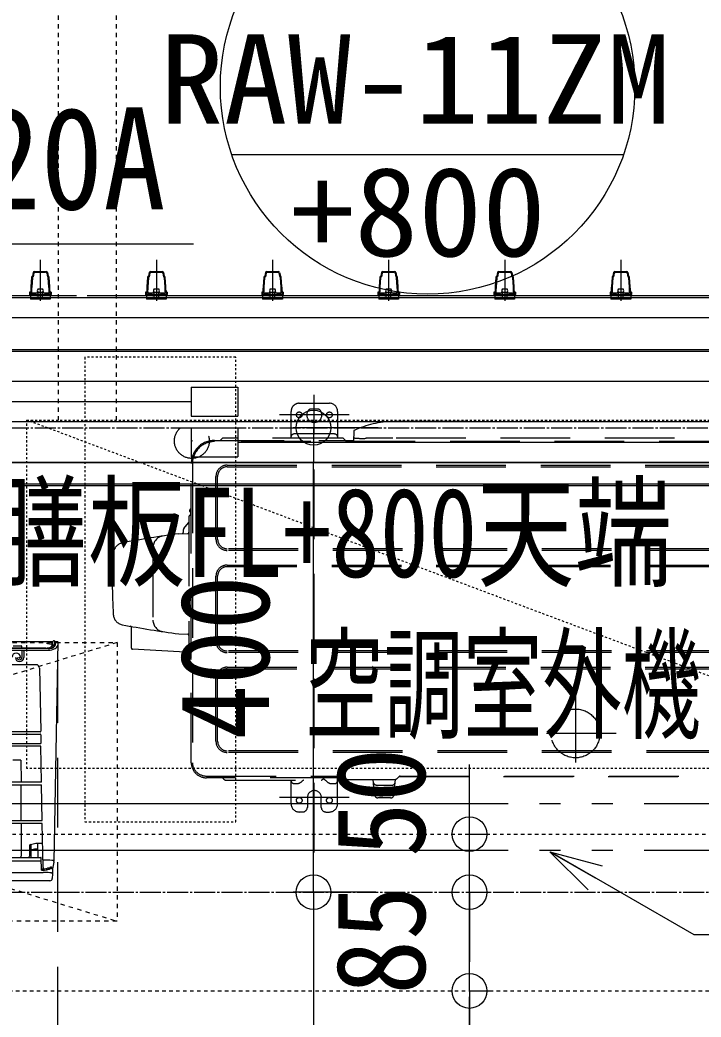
# Model space of a CAD drawing. Units: millimetres at full size, sheet at 1:30. Extents: x -17796 to 21385, y -23279 to 7734.
# Drawn here: x -10562 to -9976, y 2975 to 3834 of the extents above; entities that cross this region are included whole.
import ezdxf
from ezdxf.enums import TextEntityAlignment as Align

# ---------------------------------------------------------------- set-up
doc = ezdxf.new("R2010")
doc.units = ezdxf.units.MM
doc.header["$LTSCALE"] = 30
doc.header["$PDMODE"] = 32
doc.header["$PDSIZE"] = 30
for name, pattern in [('DASHED2', [3, 2, -1]), ('USER10', [0.12, 0.06, -0.06]), ('USER11', [0.25, 0.125, -0.125]), ('USER14', [18.9, 15, -0.9, 0.6, -0.9, 0.6, -0.9]), ('USER4', [0.78, 0.6, -0.06, 0.06, -0.06]), ('USER7', [0.2, 0.1, -0.1])]:
    doc.linetypes.add(name, pattern=pattern)
for name, color, linetype, lineweight in [('0-1_(W)電灯', 253, 'Continuous', 18), ('0-B_0_6P', 54, 'USER4', 18), ('0-F_ｶｰﾃﾝﾚｰﾙ', 94, 'Continuous', 18), ('3-8_符号', 6, 'Continuous', 18), ('6-3_ｶﾞｽ', 5, 'Continuous', 9), ('E-8_緑点線', 7, 'DASHED2', 9), ('E-A_---', 4, 'DASHED2', 9), ('E-B_ﾊｯﾁﾝｸﾞ', 5, 'Continuous', 9)]:
    doc.layers.add(name, color=color, linetype=linetype, lineweight=lineweight)
doc.styles.add('ＭＳ ゴシック', font='')
doc.styles.get('ＭＳ ゴシック').set_extended_font_data('MS Gothic')

# ---------------------------------------------------------------- blocks, each defined once
blk = doc.blocks.new('ah220k')
at = {"layer": 'E-A_---', "color": 7}
for p, q in [((170.74, 188.09), (170.74, -206.12)), ((150.74, 146.1), (150.74, 123.6)), ((160.74, 153.1), (157.74, 153.1)), ((164.74, 149.1), (164.74, 140.6)), ((176.74, 140.6), (176.74, 149.1)), ((180.74, 153.1), (183.74, 153.1)), ((190.74, 146.1), (190.74, 125.6)), ((102.11, 138.26), (100.95, 124.98)), ((105.1, 141), (115.9, 141)), ((118.89, 138.26), (120.04, 125.1)), ((140.69, 140.65), (200.69, 140.65)), ((116.79, 129.84), (104.2, 129.84)), ((96.83, 122.1), (-373.26, 122.1)), ((97.74, 122.6), (-355.26, 122.6)), ((-54.26, 50.4), (-54.26, 120.4)), ((99.07, 123.93), (97.54, 122.39)), ((141.59, 125.1), (101.9, 125.1)), ((145.95, 122.39), (144.42, 123.93)), ((147.05, 122.71), (146.64, 122.1)), ((263.74, 122.1), (146.66, 122.1)), ((148.71, 123.6), (263.74, 123.6)), ((156.61, 128.63), (153.74, 128.63)), ((163.56, 125.01), (162.58, 124.04)), ((246.92, 125.6), (164.97, 125.6)), ((187.74, 128.63), (184.88, 128.63)), ((248.33, 125.01), (249.3, 124.04)), ((275.74, -146.9), (275.74, 110.6)), ((276.74, 110.6), (276.74, -146.9)), ((-355.26, 101.8), (245.74, 101.8)), ((-355.26, 100.39), (245.74, 100.39)), ((254.04, 92.1), (254.04, 38.1)), ((255.45, 92.1), (255.45, 38.1)), ((-89.26, 85.4), (-19.26, 85.4)), ((245.74, 29.8), (-355.26, 29.8)), ((245.74, 28.39), (-355.26, 28.39)), ((277.24, 18.17), (277.24, 15.57)), ((-355.26, 15.8), (245.74, 15.8)), ((-355.26, 14.39), (245.74, 14.39)), ((276.74, 15.6), (327.3, 12.95)), ((278.74, -101.35), (278.74, 14.54)), ((328.24, 11.95), (328.24, -5.87)), ((254.04, 6.1), (254.04, -49.9)), ((255.45, 6.1), (255.45, -49.9)), ((287.38, -0.36), (279.69, 0.05)), ((309.74, -74.67), (309.74, -12.14)), ((245.74, -58.2), (-355.26, -58.2)), ((245.74, -59.61), (-355.26, -59.61)), ((-355.26, -72.2), (245.74, -72.2)), ((-355.26, -73.61), (245.74, -73.61)), ((254.04, -81.9), (254.04, -135.9)), ((255.45, -81.9), (255.45, -135.9)), ((283.04, -91.01), (278.98, -95.85)), ((287.39, -86.45), (279.69, -86.85)), ((283.74, -89.08), (283.74, -87.6)), ((276.74, -102.4), (277.8, -102.35)), ((277.24, -102.38), (277.24, -104.98)), ((245.74, -144.2), (-355.26, -144.2)), ((245.74, -145.61), (-355.26, -145.61)), ((-366.26, -165.9), (256.74, -165.9)), ((-319.64, -168.95), (103.03, -168.95)), ((136.83, -175), (136.99, -165.93)), ((256.74, -166.9), (136.97, -166.9)), ((145.36, -168.32), (144.38, -167.34)), ((146.77, -168.9), (248.92, -168.9)), ((150.74, -191.9), (150.74, -168.9)), ((190.74, -168.9), (190.74, -191.9)), ((251.3, -167.34), (250.33, -168.32)), ((153.74, -172.44), (187.74, -172.44)), ((-319.41, -182.76), (102.8, -183.1)), ((140.74, -188.9), (200.74, -188.9)), ((167.87, -193.9), (173.62, -193.9)), ((183.74, -198.9), (157.74, -198.9))]:
    blk.add_line(p, q, dxfattribs=at)
for centre, radius in [((157.74, 143.1), 2.5), ((183.74, 143.1), 2.5), ((-54.26, 85.4), 21), ((157.74, -188.9), 2.5), ((183.74, -188.9), 2.5)]:
    blk.add_circle(centre, radius, dxfattribs=at)
for centre, radius, start, end in [((157.74, 146.1), 7, 90, 180), ((160.74, 149.1), 4, 0, 90), ((180.74, 149.1), 4, 90, 180), ((183.74, 146.1), 7, 0, 90), ((105.1, 138), 3, 90, 175), ((115.9, 138), 3, 5.00113, 90), ((170.69, 140.65), 6.05, 180.52016, 359.47984), ((103.72, 127.27), 2.62, 79.33665, 162.9153), ((117.2, 127.15), 2.73, 19.10001, 98.64594), ((96.83, 123.1), 1, 270, 315), ((101.9, 121.1), 4, 90, 135), ((141.59, 121.1), 4, 45, 90), ((146.66, 123.1), 1, 225.01015, 269.16577), ((148.71, 121.6), 2, 90, 146.30993), ((153.45, 125.79), 2.86, 84.05931, 160.87265), ((154.3, 120.4), 8.55, 48.6149, 74.30138), ((183.06, 154.18), 35.82, 229.81644, 236.00372), ((161.52, 125.1), 1.5, 270, 315), ((164.97, 123.6), 2, 90, 135), ((159.93, 151.96), 33.15, 307.32099, 310.67397), ((187.72, 119.43), 9.63, 107.16805, 129.91135), ((188.05, 125.89), 2.76, 12.50971, 96.38564), ((246.92, 123.6), 2, 45, 90), ((250.37, 125.1), 1.5, 225, 270), ((263.74, 110.6), 13, 0, 90), ((263.74, 110.1), 12, 2.38802, 90), ((245.74, 92.1), 9.71, 0, 90), ((245.74, 92.1), 8.29, 0, 90), ((245.74, 38.1), 9.71, 270, 0), ((245.74, 38.1), 8.29, 270, 0), ((277.74, 21.89), 1, 180, 246.42182), ((277.74, 17.31), 1, 113.57818, 180), ((276.74, 19.6), 1.5, 293.57818, 66.42182), ((245.74, 6.1), 9.71, 0, 90), ((245.74, 6.1), 8.29, 0, 90), ((277.74, 14.54), 1, 0, 86.92278), ((327.24, 11.95), 1, 0, 87), ((279.74, 1.05), 1, 180.00581, 266.98637), ((188.15, -773.3), 779.28, 79.04787, 82.68382), ((299.76, -12.13), 9.98, 359.96848, 80.88391), ((329.24, -5.87), 1, 180.00715, 259.65507), ((334.41, -17.51), 9.48, 3.69524, 79.05853), ((-55.2, -43.4), 399.95, 356.19809, 3.79947), ((245.74, -49.9), 9.71, 270, 0), ((245.74, -49.9), 8.29, 270, 0), ((245.74, -81.9), 9.71, 0, 90), ((245.74, -81.9), 8.29, 0, 90), ((299.74, -74.67), 10, 279.34936, 0), ((334.39, -69.28), 9.49, 280.89421, 356.14187), ((191.92, 663.05), 755.56, 277.25936, 281.0171), ((279.74, -87.85), 1, 93.01514, 181.9617), ((280.74, -89.08), 3, 320.03418, 0), ((284.74, -87.59), 1, 93.00108, 179.99283), ((277.74, -101.35), 1, 273, 0), ((279.84, -96.56), 1.11, 139.5291, 169.89276), ((277.74, -104.11), 1, 180, 246.42182), ((277.74, -108.69), 1, 113.57818, 180), ((276.74, -106.4), 1.5, 293.57818, 66.42182), ((245.74, -135.9), 9.71, 270, 0), ((245.74, -135.9), 8.29, 270, 0), ((256.74, -146.9), 19, 270, 0), ((256.74, -146.9), 20, 270, 0), ((104.35, 925.26), 1094.21, 269.93045, 271.13579), ((129.52, -243.9), 75.25, 85.68386, 92.64819), ((135.21, -171.34), 2.47, 45.90401, 90.55505), ((143.32, -168.4), 1.5, 45, 90), ((146.77, -166.9), 2, 225, 270), ((153.44, -169.68), 2.77, 193.26516, 276.24254), ((187.98, -169.59), 2.86, 265.24897, 345.27995), ((248.92, -166.9), 2, 270, 315), ((252.37, -168.4), 1.5, 90, 135), ((102.38, -103.1), 80, 270.30195, 295.28426), ((136.33, -174.99), 0.5, 295.28429, 358.99998), ((170.74, -188.9), 6.5, 325.1501, 214.8499), ((157.74, -191.9), 7, 180, 270), ((167.87, -190.9), 3, 214.8499, 270), ((173.62, -190.9), 3, 270, 325.1501), ((183.74, -191.9), 7, 270, 0)]:
    blk.add_arc(centre, radius, start, end, dxfattribs=at)
blk.add_point((276.24, -166.4), dxfattribs=at)
blk = doc.blocks.new('AH280K')
at = {"layer": '6-3_ｶﾞｽ'}
for p, q in [((-368.92, 126.29), (407.6, 126.29)), ((-370.45, 114.89), (-370.44, 115.56)), ((-368.31, 115.47), (-369.98, 115.46)), ((-361.61, 117.2), (-363.11, 117.22)), ((401.68, 119.19), (-363, 119.19)), ((-363, 114.96), (-362.37, 77.13)), ((-361.61, 117.2), (-361.36, 106.68)), ((-375.65, -79.41), (-372.35, 109.87)), ((399.64, 106.29), (-360.96, 106.29)), ((-360.9, 109.37), (399.58, 109.37)), ((-358.23, 94.05), (-358.43, 106.29)), ((-352.66, 106.29), (-352.66, 95.07)), ((-351.41, 96.14), (-351.25, 105.11)), ((-344.06, 77.13), (-344.06, 105.08)), ((-362.37, 77.13), (401.05, 77.13)), ((-362.32, 74.4), (-361.8, 43.76)), ((401, 74.38), (-362.32, 74.38)), ((-344.06, 74.17), (-344.06, 44.13)), ((400.36, 43.76), (-361.8, 43.76)), ((-361.76, 41.35), (-361.23, 10.49)), ((-361.76, 41.35), (400.31, 41.35)), ((-343.89, 22.6), (-344.06, 40.97)), ((-343.89, 22.6), (-337.06, 22.6)), ((-361.23, 10.48), (399.72, 10.48)), ((-361.05, 0.61), (-361.18, 7.83)), ((-360.68, 8.31), (399.36, 8.31)), ((399.23, 0.12), (-360.55, 0.12)), ((-360.05, -56.76), (-361, -2.47)), ((-360.5, -1.96), (-336.06, -1.96)), ((-357.06, -59.71), (395.74, -59.71)), ((-346.35, -71.28), (-346.35, -65.98)), ((-344.85, -71.28), (-344.85, -65.98)), ((-373.61, -76.95), (-373.66, -79.71)), ((-372.86, -80.21), (-372.77, -75.25)), ((-367.55, -73.54), (406.23, -73.54)), ((406.21, -72.22), (-367.53, -72.22)), ((-365.27, -74.04), (-320.44, -74.04)), ((-344.51, -74.3), (-344.51, -74.04)), ((-344.33, -75.77), (-344.49, -74.64)), ((-337.36, -75.91), (-344.28, -75.91)), ((-372.85, -79.71), (-375.35, -79.71)), ((-372.86, -80.21), (-371.99, -80.21)), ((-371.4, -77.31), (-371.49, -79.73)), ((-320.07, -79.71), (-371.49, -79.73)), ((-370.76, -78.16), (-371.43, -78.16)), ((-370.7, -77.44), (-370.76, -78.16)), ((-366.77, -77.84), (-370.2, -77.41))]:
    blk.add_line(p, q, dxfattribs=at)
for points in [[(-371.14, 116.29), (-371.15, 120.51), (-370.95, 124.41)], [(-352.17, 95.18), (-356.86, 94.05), (-362.66, 94.05)], [(-353, 99.37), (-355.57, 98.81), (-358.3, 98.84)]]:
    blk.add_lwpolyline(points, dxfattribs=at)
for centre, radius, start, end in [((-370.2, 120.74), 1.06, 206.12386, 267.40841), ((-369.06, 124.41), 1.89, 85.58633, 180.0532), ((-424.9, 123.86), 54.32, 345.60439, 351.90082), ((-370.94, 116.32), 0.208, 188.49076, 240.34505), ((-370.39, 117.09), 1.15, 235.87208, 260.52686), ((-370.48, 116.11), 0.476, 182.84213, 238.96582), ((-369.87, 117.08), 1.63, 238.25507, 253.03552), ((-370.17, 118.04), 2.13, 259.21938, 280.6036), ((-370.3, 114.9), 0.149, 185.32949, 236.57337), ((-370, 115.33), 0.668, 235.03911, 278.25203), ((-369.89, 117.08), 1.62, 253.80872, 270.47144), ((-366.06, 143.1), 23.8, 259.8667, 266.62394), ((-370.57, 120), 5.38, 277.12649, 288.98227), ((-371.7, 126.73), 10.95, 280.10053, 287.25994), ((-347.52, 50.82), 67.54, 106.48232, 108.38518), ((-359.57, 87.17), 30.43, 101.49114, 106.97626), ((-369.16, 127.04), 11.61, 274.18302, 281.33039), ((-362.7, 189.79), 70.6, 266.13224, 269.74951), ((-358.63, 69.39), 47, 98.38393, 100.10026), ((-361.87, 99.11), 17.17, 97.85659, 106.28484), ((-363.22, 104.39), 12.82, 89.51453, 100.82627), ((-364.04, 115.21), 0.924, 62.15834, 100.71904), ((-360.85, -41.16), 157.25, 90.26873, 91.03648), ((-364.25, 114.95), 1.25, 0.44755, 59.25082), ((-371.91, 109.44), 0.488, 203.28966, 266.05514), ((-370.35, 109.82), 2, 164.51235, 178.65314), ((-370.41, 117.35), 8.54, 259.63885, 268.51418), ((-365.77, 270.69), 161.95, 268.27751, 270.79821), ((-362.8, 107.05), 1.85, 92.51396, 112.53951), ((-360.92, 108.86), 0.513, 87.35904, 158.05976), ((-360.98, 106.67), 0.387, 179.03634, 271.96506), ((-349.08, 105.23), 2.17, 150.7245, 183.0019), ((-342.19, 105.09), 1.87, 139.87735, 180.24348), ((-353.94, 100.25), 1.29, 316.84117, 5.82885), ((-352.4, 96.16), 0.999, 283.55742, 359.03087), ((-343.57, 74.17), 0.493, 154.66796, 179.77635), ((-343.55, 44.13), 0.508, 180.50706, 227.62476), ((-343.42, 40.93), 0.646, 139.1025, 176.10263), ((-360.68, 7.81), 0.502, 90.08584, 177.76509), ((-360.55, 0.62), 0.5, 181.04887, 270.03946), ((-360.5, -2.46), 0.502, 90.04932, 180.41432), ((-357.05, -56.71), 3, 181, 269.96003), ((-342.75, -65.98), 3.6, 0.01433, 179.99302), ((-342.75, -65.98), 2.1, 0.00698, 180.00698), ((-342.8, -66.08), 0.75, 0.00698, 179.99302), ((-339.95, -66.08), 3.6, 180.01433, 0.00698), ((-371.79, -77.13), 3.85, 117.15439, 172.43989), ((-370.67, -77.34), 2.97, 126.1, 172.51453), ((-367.79, -84.12), 11.9, 88.7483, 118.93536), ((-369.39, -77.62), 3.42, 142.29374, 177.58582), ((-368.49, -80.36), 6.69, 104.57254, 125.98816), ((-367.4, -79.08), 5.89, 118.018, 142.89661), ((-368.99, -77.56), 2.43, 128.37362, 174.03749), ((-365.98, -81.42), 7.32, 96.00467, 128.10988), ((-367.57, -83.61), 10.07, 89.91433, 104.96866), ((-365.27, -84.68), 10.64, 89.9706, 97.93378), ((-345.6, -71.28), 0.75, 180.00698, 359.99302), ((-341.62, -74.26), 2.89, 180.84101, 187.52296), ((-344.03, -75.75), 0.297, 183.40221, 213.09646), ((-375.35, -79.41), 0.3, 179, 270), ((-371.99, -79.71), 0.5, 269.73192, 357.9997), ((-370.37, -78.83), 1.43, 82.9063, 103.15364), ((-366.11, -71.69), 6.19, 263.88391, 270.08587)]:
    blk.add_arc(centre, radius, start, end, dxfattribs=at)

msp = doc.modelspace()

# ---------------------------------------------------------------- linework, layer by layer
at = {"layer": '0-1_(W)電灯', "color": 6, "linetype": 'USER11'}
for p, q in [((-10529.45, 4707.42), (-10529.45, 3488.98)), ((-10479.45, 4707.42), (-10479.45, 3488.98)), ((-10478.6, 3297.42), (-11258.6, 3057.42)), ((-11258.6, 3297.42), (-10478.6, 3057.42))]:
    msp.add_line(p, q, dxfattribs=at)
at = {"layer": '0-1_(W)電灯', "color": 6}
for p, q in [((-10042.47, 3717.32), (-10379.74, 3717.32)), ((-10297.75, 3082.42), (-10326.88, 3082.42)), ((-10309.38, 3052.42), (-10309.38, -487.58))]:
    msp.add_line(p, q, dxfattribs=at)
at = {"layer": '0-1_(W)電灯', "color": 9}
for p, q in [((-10544.72, 3627.02), (-10544.72, 3591.79)), ((-10444.72, 3627.02), (-10444.72, 3591.79)), ((-10344.72, 3627.02), (-10344.72, 3591.79)), ((-10244.72, 3627.02), (-10244.72, 3591.79)), ((-10144.72, 3627.02), (-10144.72, 3591.79)), ((-10044.72, 3627.02), (-10044.72, 3591.79)), ((-10550.88, 3616.12), (-10551.48, 3612.92)), ((-10550.3, 3615.42), (-10550.9, 3612.22)), ((-10549.89, 3616.94), (-10539.55, 3616.94)), ((-10549.31, 3616.24), (-10540.13, 3616.24)), ((-10539.15, 3615.42), (-10538.55, 3612.22)), ((-10538.57, 3616.12), (-10537.97, 3612.92)), ((-10450.88, 3616.12), (-10451.48, 3612.92)), ((-10450.3, 3615.42), (-10450.9, 3612.22)), ((-10449.89, 3616.94), (-10439.55, 3616.94)), ((-10449.31, 3616.24), (-10440.13, 3616.24)), ((-10439.15, 3615.42), (-10438.55, 3612.22)), ((-10438.57, 3616.12), (-10437.97, 3612.92)), ((-10350.88, 3616.12), (-10351.48, 3612.92)), ((-10350.3, 3615.42), (-10350.9, 3612.22)), ((-10349.89, 3616.94), (-10339.55, 3616.94)), ((-10349.31, 3616.24), (-10340.13, 3616.24)), ((-10339.15, 3615.42), (-10338.55, 3612.22)), ((-10338.57, 3616.12), (-10337.97, 3612.92)), ((-10250.88, 3616.12), (-10251.48, 3612.92)), ((-10250.3, 3615.42), (-10250.9, 3612.22)), ((-10249.89, 3616.94), (-10239.55, 3616.94)), ((-10249.31, 3616.24), (-10240.13, 3616.24)), ((-10239.15, 3615.42), (-10238.55, 3612.22)), ((-10238.57, 3616.12), (-10237.97, 3612.92)), ((-10150.88, 3616.12), (-10151.48, 3612.92)), ((-10150.3, 3615.42), (-10150.9, 3612.22)), ((-10149.89, 3616.94), (-10139.55, 3616.94)), ((-10149.31, 3616.24), (-10140.13, 3616.24)), ((-10139.15, 3615.42), (-10138.55, 3612.22)), ((-10138.57, 3616.12), (-10137.97, 3612.92)), ((-10050.88, 3616.12), (-10051.48, 3612.92)), ((-10050.3, 3615.42), (-10050.9, 3612.22)), ((-10049.89, 3616.94), (-10039.55, 3616.94)), ((-10049.31, 3616.24), (-10040.13, 3616.24)), ((-10039.15, 3615.42), (-10038.55, 3612.22)), ((-10038.57, 3616.12), (-10037.97, 3612.92)), ((-10552.29, 3612), (-10552.86, 3603.64)), ((-10551.6, 3611.75), (-10552.16, 3603.59)), ((-10551.1, 3612.22), (-10550.9, 3612.22)), ((-10538.55, 3612.22), (-10538.34, 3612.22)), ((-10537.29, 3603.59), (-10537.84, 3611.75)), ((-10536.59, 3603.64), (-10537.16, 3612)), ((-10452.29, 3612), (-10452.86, 3603.64)), ((-10451.6, 3611.75), (-10452.16, 3603.59)), ((-10451.1, 3612.22), (-10450.9, 3612.22)), ((-10438.55, 3612.22), (-10438.34, 3612.22)), ((-10437.29, 3603.59), (-10437.84, 3611.75)), ((-10436.59, 3603.64), (-10437.16, 3612)), ((-10352.29, 3612), (-10352.86, 3603.64)), ((-10351.6, 3611.75), (-10352.16, 3603.59)), ((-10351.1, 3612.22), (-10350.9, 3612.22)), ((-10338.55, 3612.22), (-10338.34, 3612.22)), ((-10337.29, 3603.59), (-10337.84, 3611.75)), ((-10336.59, 3603.64), (-10337.16, 3612)), ((-10252.29, 3612), (-10252.86, 3603.64)), ((-10251.6, 3611.75), (-10252.16, 3603.59)), ((-10251.1, 3612.22), (-10250.9, 3612.22)), ((-10238.55, 3612.22), (-10238.34, 3612.22)), ((-10237.29, 3603.59), (-10237.84, 3611.75)), ((-10236.59, 3603.64), (-10237.16, 3612)), ((-10152.29, 3612), (-10152.86, 3603.64)), ((-10151.6, 3611.75), (-10152.16, 3603.59)), ((-10151.1, 3612.22), (-10150.9, 3612.22)), ((-10138.55, 3612.22), (-10138.34, 3612.22)), ((-10137.29, 3603.59), (-10137.84, 3611.75)), ((-10136.59, 3603.64), (-10137.16, 3612)), ((-10052.29, 3612), (-10052.86, 3603.64)), ((-10051.6, 3611.75), (-10052.16, 3603.59)), ((-10051.1, 3612.22), (-10050.9, 3612.22)), ((-10038.55, 3612.22), (-10038.34, 3612.22)), ((-10037.29, 3603.59), (-10037.84, 3611.75)), ((-10036.59, 3603.64), (-10037.16, 3612)), ((-10554.02, 3599.02), (-10554.02, 3597.02)), ((-10553.22, 3599.02), (-10554.02, 3599.02)), ((-10553.22, 3599.02), (-10553.22, 3593.22)), ((-10552.97, 3600.23), (-10552.97, 3598.02)), ((-10547.72, 3598.83), (-10547.72, 3598.43)), ((-10546.72, 3601.92), (-10542.72, 3601.92)), ((-10546.72, 3597.02), (-10546.72, 3598.92)), ((-10542.72, 3597.02), (-10542.72, 3598.92)), ((-10541.72, 3598.83), (-10541.72, 3598.43)), ((-10536.47, 3600.23), (-10536.47, 3598.02)), ((-10536.22, 3599.02), (-10536.22, 3593.22)), ((-10535.42, 3599.02), (-10536.22, 3599.02)), ((-10535.42, 3599.02), (-10535.42, 3597.02)), ((-10454.02, 3599.02), (-10454.02, 3597.02)), ((-10453.22, 3599.02), (-10454.02, 3599.02)), ((-10453.22, 3599.02), (-10453.22, 3593.22)), ((-10452.97, 3600.23), (-10452.97, 3598.02)), ((-10447.72, 3598.83), (-10447.72, 3598.43)), ((-10446.72, 3601.92), (-10442.72, 3601.92)), ((-10446.72, 3597.02), (-10446.72, 3598.92)), ((-10442.72, 3597.02), (-10442.72, 3598.92)), ((-10441.72, 3598.83), (-10441.72, 3598.43)), ((-10436.47, 3600.23), (-10436.47, 3598.02)), ((-10436.22, 3599.02), (-10436.22, 3593.22)), ((-10435.42, 3599.02), (-10436.22, 3599.02)), ((-10435.42, 3599.02), (-10435.42, 3597.02)), ((-10354.02, 3599.02), (-10354.02, 3597.02)), ((-10353.22, 3599.02), (-10354.02, 3599.02)), ((-10353.22, 3599.02), (-10353.22, 3593.22)), ((-10352.97, 3600.23), (-10352.97, 3598.02)), ((-10347.72, 3598.83), (-10347.72, 3598.43)), ((-10346.72, 3601.92), (-10342.72, 3601.92)), ((-10346.72, 3597.02), (-10346.72, 3598.92)), ((-10342.72, 3597.02), (-10342.72, 3598.92)), ((-10341.72, 3598.83), (-10341.72, 3598.43)), ((-10336.47, 3600.23), (-10336.47, 3598.02)), ((-10336.22, 3599.02), (-10336.22, 3593.22)), ((-10335.42, 3599.02), (-10336.22, 3599.02)), ((-10335.42, 3599.02), (-10335.42, 3597.02)), ((-10254.02, 3599.02), (-10254.02, 3597.02)), ((-10253.22, 3599.02), (-10254.02, 3599.02)), ((-10253.22, 3599.02), (-10253.22, 3593.22)), ((-10252.97, 3600.23), (-10252.97, 3598.02)), ((-10247.72, 3598.83), (-10247.72, 3598.43)), ((-10246.72, 3601.92), (-10242.72, 3601.92)), ((-10246.72, 3597.02), (-10246.72, 3598.92)), ((-10242.72, 3597.02), (-10242.72, 3598.92)), ((-10241.72, 3598.83), (-10241.72, 3598.43)), ((-10236.47, 3600.23), (-10236.47, 3598.02)), ((-10236.22, 3599.02), (-10236.22, 3593.22)), ((-10235.42, 3599.02), (-10236.22, 3599.02)), ((-10235.42, 3599.02), (-10235.42, 3597.02)), ((-10154.02, 3599.02), (-10154.02, 3597.02)), ((-10153.22, 3599.02), (-10154.02, 3599.02)), ((-10153.22, 3599.02), (-10153.22, 3593.22)), ((-10152.97, 3600.23), (-10152.97, 3598.02)), ((-10147.72, 3598.83), (-10147.72, 3598.43)), ((-10146.72, 3601.92), (-10142.72, 3601.92)), ((-10146.72, 3597.02), (-10146.72, 3598.92)), ((-10142.72, 3597.02), (-10142.72, 3598.92)), ((-10141.72, 3598.83), (-10141.72, 3598.43)), ((-10136.47, 3600.23), (-10136.47, 3598.02)), ((-10136.22, 3599.02), (-10136.22, 3593.22)), ((-10135.42, 3599.02), (-10136.22, 3599.02)), ((-10135.42, 3599.02), (-10135.42, 3597.02)), ((-10054.02, 3599.02), (-10054.02, 3597.02)), ((-10053.22, 3599.02), (-10054.02, 3599.02)), ((-10053.22, 3599.02), (-10053.22, 3593.22)), ((-10052.97, 3600.23), (-10052.97, 3598.02)), ((-10047.72, 3598.83), (-10047.72, 3598.43)), ((-10046.72, 3601.92), (-10042.72, 3601.92)), ((-10046.72, 3597.02), (-10046.72, 3598.92)), ((-10042.72, 3597.02), (-10042.72, 3598.92)), ((-10041.72, 3598.83), (-10041.72, 3598.43)), ((-10036.47, 3600.23), (-10036.47, 3598.02)), ((-10036.22, 3599.02), (-10036.22, 3593.22)), ((-10035.42, 3599.02), (-10036.22, 3599.02)), ((-10035.42, 3599.02), (-10035.42, 3597.02)), ((-10981.82, 3594.42), (-9775.97, 3594.42)), ((-10973.82, 3596.22), (-10513.47, 3596.22)), ((-10536.22, 3597.02), (-10553.22, 3597.02)), ((-10536.22, 3596.22), (-10553.22, 3596.22)), ((-10536.22, 3593.22), (-10553.22, 3593.22)), ((-10546.32, 3593.52), (-10548.32, 3594.42)), ((-10546.72, 3594.42), (-10546.72, 3596.96)), ((-10546.32, 3593.52), (-10543.12, 3593.52)), ((-10543.12, 3593.52), (-10541.12, 3594.42)), ((-10542.72, 3594.42), (-10542.72, 3596.96)), ((-10436.22, 3597.02), (-10453.22, 3597.02)), ((-10436.22, 3596.22), (-10453.22, 3596.22)), ((-10436.22, 3593.22), (-10453.22, 3593.22)), ((-10446.32, 3593.52), (-10448.32, 3594.42)), ((-10446.72, 3594.42), (-10446.72, 3596.96)), ((-10446.32, 3593.52), (-10443.12, 3593.52)), ((-10443.12, 3593.52), (-10441.12, 3594.42)), ((-10442.72, 3594.42), (-10442.72, 3596.96)), ((-10336.22, 3597.02), (-10353.22, 3597.02)), ((-10336.22, 3596.22), (-10353.22, 3596.22)), ((-10336.22, 3593.22), (-10353.22, 3593.22)), ((-10346.32, 3593.52), (-10348.32, 3594.42)), ((-10346.72, 3594.42), (-10346.72, 3596.96)), ((-10346.32, 3593.52), (-10343.12, 3593.52)), ((-10343.12, 3593.52), (-10341.12, 3594.42)), ((-10342.72, 3594.42), (-10342.72, 3596.96)), ((-10236.22, 3597.02), (-10253.22, 3597.02)), ((-10236.22, 3596.22), (-10253.22, 3596.22)), ((-10236.22, 3593.22), (-10253.22, 3593.22)), ((-10246.32, 3593.52), (-10248.32, 3594.42)), ((-10246.72, 3594.42), (-10246.72, 3596.96)), ((-10246.32, 3593.52), (-10243.12, 3593.52)), ((-10243.12, 3593.52), (-10241.12, 3594.42)), ((-10242.72, 3594.42), (-10242.72, 3596.96)), ((-10136.22, 3597.02), (-10153.22, 3597.02)), ((-10136.22, 3596.22), (-10153.22, 3596.22)), ((-10136.22, 3593.22), (-10153.22, 3593.22)), ((-10146.32, 3593.52), (-10148.32, 3594.42)), ((-10146.72, 3594.42), (-10146.72, 3596.96)), ((-10146.32, 3593.52), (-10143.12, 3593.52)), ((-10143.12, 3593.52), (-10141.12, 3594.42)), ((-10142.72, 3594.42), (-10142.72, 3596.96)), ((-10036.22, 3597.02), (-10053.22, 3597.02)), ((-10036.22, 3596.22), (-10053.22, 3596.22)), ((-10036.22, 3593.22), (-10053.22, 3593.22)), ((-10046.32, 3593.52), (-10048.32, 3594.42)), ((-10046.72, 3594.42), (-10046.72, 3596.96)), ((-10046.32, 3593.52), (-10043.12, 3593.52)), ((-10043.12, 3593.52), (-10041.12, 3594.42)), ((-10042.72, 3594.42), (-10042.72, 3596.96)), ((-11018.07, 3577.42), (-9768.37, 3577.42)), ((-9788.22, 3549.42), (-11001.23, 3549.42)), ((-11001.23, 3548.22), (-9788.22, 3548.22)), ((-11099.72, 3522.42), (-9689.72, 3522.42)), ((-10414.72, 3517.42), (-10374.72, 3517.42)), ((-10414.72, 3517.42), (-10414.72, 3492.42)), ((-10374.72, 3517.42), (-10374.72, 3492.42)), ((-11061.72, 3504.92), (-10414.72, 3504.92)), ((-10414.72, 3492.42), (-10374.72, 3492.42)), ((-10414.72, 3482.42), (-10374.72, 3482.42)), ((-10414.72, 3482.42), (-10414.72, 3457.42)), ((-10374.72, 3482.42), (-10374.72, 3457.42)), ((-10374.72, 3469.92), (-9727.72, 3469.92)), ((-11099.72, 3452.42), (-9689.72, 3452.42)), ((-10414.72, 3457.42), (-10374.72, 3457.42)), ((-9791.22, 3433.92), (-11114.72, 3433.92)), ((-9791.22, 3432.42), (-11114.72, 3432.42))]:
    msp.add_line(p, q, dxfattribs=at)
at = {"layer": '0-1_(W)電灯', "color": 7}
for p, q in [((-9689.72, 3487.42), (-11099.72, 3487.42)), ((-10309.38, 3482.42), (-10309.38, 3452.42)), ((-10175.07, 3132.42), (-10175.07, 3162.42)), ((-10105.79, 3117.28), (-10066.82, 3094.78)), ((-10309.38, 3082.42), (-10309.38, 3112.42)), ((-10175.07, 3082.42), (-10175.07, 3112.42)), ((-10309.38, 3082.42), (-10309.38, 3052.42)), ((-10175.07, 3082.42), (-10175.07, 3052.42)), ((-10175.07, 2997.42), (-10175.07, 3027.42)), ((-10175.07, 2997.42), (-10175.07, 2967.42))]:
    msp.add_line(p, q, dxfattribs=at)
at = {"layer": '0-1_(W)電灯', "color": 171}
for p, q in [((-10253.6, 3482.42), (-10326.88, 3482.42)), ((-10309.38, 3112.42), (-10309.38, 3452.42)), ((-10175.07, 3162.42), (-10175.07, 3192.42)), ((-10175.07, 3112.42), (-10175.07, 3142.42)), ((-10175.07, 3132.42), (-10157.57, 3132.42)), ((-10175.07, 3082.42), (-10175.07, 3132.42)), ((-10255.74, 3082.42), (-10326.88, 3082.42)), ((-10175.07, 3082.42), (-10157.57, 3082.42)), ((-10175.07, 2997.42), (-10175.07, 3082.42)), ((-10175.07, 3082.42), (-10157.57, 3082.42)), ((-10175.07, 3027.42), (-10175.07, 3057.42)), ((-10175.07, 3052.42), (-10175.07, 3022.42)), ((-10175.07, 2997.42), (-10157.57, 2997.42)), ((-10175.07, 2997.42), (-10157.57, 2997.42)), ((-10175.07, 2962.42), (-10175.07, 2992.42))]:
    msp.add_line(p, q, dxfattribs=at)
at = {"layer": '0-1_(W)電灯', "color": 3, "linetype": 'USER14'}
for p, q in [((-9574.72, 3158.42), (-11214.72, 3158.42)), ((-9574.72, 3118.42), (-11214.72, 3118.42))]:
    msp.add_line(p, q, dxfattribs=at)
at = {"layer": '0-1_(W)電灯', "color": 9}
msp.add_lwpolyline([(-10504.47, 3596.22), (-9775.87, 3596.22), (-9756.47, 3596.22)], dxfattribs=at)
at = {"layer": '0-1_(W)電灯', "color": 142, "linetype": 'USER7'}
for points in [[(-10664.72, 3532.42), (-10664.72, 3132.42), (-9214.72, 3132.42)], [(-11129.72, 3397.42), (-10799.72, 3397.42), (-10799.72, 2997.42), (-9139.72, 2997.42)]]:
    msp.add_lwpolyline(points, dxfattribs=at)
at = {"layer": '0-1_(W)電灯', "color": 9}
msp.add_lwpolyline([(-9689.72, 3452.42), (-11099.72, 3452.42), (-11099.72, 3522.42), (-9689.72, 3522.42)], close=True, dxfattribs=at)
at = {"layer": '0-1_(W)電灯', "color": 54, "linetype": 'USER4'}
msp.add_lwpolyline([(-10739.72, 3457.42), (-10739.72, 3082.42), (-9139.72, 3082.42)], dxfattribs=at)
at = {"layer": '0-1_(W)電灯', "color": 6, "linetype": 'USER11'}
msp.add_lwpolyline([(-11258.6, 3057.42), (-11258.6, 3297.42), (-10478.6, 3297.42), (-10478.6, 3057.42)], close=True, dxfattribs=at)
at = {"layer": '0-1_(W)電灯', "color": 7}
msp.add_lwpolyline([(-10072.85, 3084.34), (-10105.79, 3117.28), (-10060.79, 3105.22)], dxfattribs=at)
at = {"layer": '0-1_(W)電灯', "color": 94}
msp.add_lwpolyline([(-9929.79, 3045.61), (-9981.65, 3045.61), (-10105.02, 3116.83)], dxfattribs=at)
at = {"layer": '0-1_(W)電灯', "color": 171}
msp.add_lwpolyline([(-10175.07, 2997.42), (-10175.07, 2932.42), (-10157.57, 2932.42)], dxfattribs=at)
at = {"layer": '0-1_(W)電灯', "color": 6}
msp.add_circle((-10211.1, 3775.96), 178.54, dxfattribs=at)
at = {"layer": '0-1_(W)電灯', "color": 7}
for centre in [(-10309.38, 3482.42), (-10175.07, 3132.42), (-10309.38, 3082.42), (-10309.38, 3082.42), (-10175.07, 3082.42), (-10175.07, 3082.42), (-10175.07, 2997.42), (-10175.07, 2997.42)]:
    msp.add_circle(centre, 15, dxfattribs=at)
at = {"layer": '0-1_(W)電灯', "color": 9}
for centre, radius, start, end in [((-10549.89, 3615.94), 1, 90, 169.38034), ((-10549.31, 3615.24), 1, 90, 169.38034), ((-10540.13, 3615.24), 1, 10.61965, 90), ((-10539.55, 3615.94), 1, 10.61965, 90), ((-10449.89, 3615.94), 1, 90, 169.38034), ((-10449.31, 3615.24), 1, 90, 169.38034), ((-10440.13, 3615.24), 1, 10.61965, 90), ((-10439.55, 3615.94), 1, 10.61965, 90), ((-10349.89, 3615.94), 1, 90, 169.38034), ((-10349.31, 3615.24), 1, 90, 169.38034), ((-10340.13, 3615.24), 1, 10.61965, 90), ((-10339.55, 3615.94), 1, 10.61965, 90), ((-10249.89, 3615.94), 1, 90, 169.38034), ((-10249.31, 3615.24), 1, 90, 169.38034), ((-10240.13, 3615.24), 1, 10.61965, 90), ((-10239.55, 3615.94), 1, 10.61965, 90), ((-10149.89, 3615.94), 1, 90, 169.38034), ((-10149.31, 3615.24), 1, 90, 169.38034), ((-10140.13, 3615.24), 1, 10.61965, 90), ((-10139.55, 3615.94), 1, 10.61965, 90), ((-10049.89, 3615.94), 1, 90, 169.38034), ((-10049.31, 3615.24), 1, 90, 169.38034), ((-10040.13, 3615.24), 1, 10.61965, 90), ((-10039.55, 3615.94), 1, 10.61965, 90), ((-10551.29, 3611.94), 1, 100.80482, 176.0995), ((-10551.1, 3611.72), 0.5, 90, 176.0995), ((-10538.34, 3611.72), 0.5, 3.90049, 90), ((-10538.16, 3611.94), 1, 3.90049, 79.19518), ((-10451.29, 3611.94), 1, 100.80482, 176.0995), ((-10451.1, 3611.72), 0.5, 90, 176.0995), ((-10438.34, 3611.72), 0.5, 3.90049, 90), ((-10438.16, 3611.94), 1, 3.90049, 79.19518), ((-10351.29, 3611.94), 1, 100.80482, 176.0995), ((-10351.1, 3611.72), 0.5, 90, 176.0995), ((-10338.34, 3611.72), 0.5, 3.90049, 90), ((-10338.16, 3611.94), 1, 3.90049, 79.19518), ((-10251.29, 3611.94), 1, 100.80482, 176.0995), ((-10251.1, 3611.72), 0.5, 90, 176.0995), ((-10238.34, 3611.72), 0.5, 3.90049, 90), ((-10238.16, 3611.94), 1, 3.90049, 79.19518), ((-10151.29, 3611.94), 1, 100.80482, 176.0995), ((-10151.1, 3611.72), 0.5, 90, 176.0995), ((-10138.34, 3611.72), 0.5, 3.90049, 90), ((-10138.16, 3611.94), 1, 3.90049, 79.19518), ((-10051.29, 3611.94), 1, 100.80482, 176.0995), ((-10051.1, 3611.72), 0.5, 90, 176.0995), ((-10038.34, 3611.72), 0.5, 3.90049, 90), ((-10038.16, 3611.94), 1, 3.90049, 79.19518), ((-10502.97, 3600.23), 50, 176.0995, 180.00001), ((-10551.97, 3598.02), 1, 180.00001, 274.11636), ((-10502.97, 3600.23), 49.3, 176.0995, 181.14603), ((-10551.26, 3599.27), 1, 181.14602, 273.66918), ((-10544.72, 3497.28), 101.2, 91.69874, 93.66918), ((-10544.72, 3497.28), 101.6, 88.30795, 91.69205), ((-10545.12, 3600.42), 2.19, 136.84761, 223.15239), ((-10544.32, 3600.42), 2.19, 316.84761, 43.15239), ((-10544.72, 3497.28), 101.2, 86.33082, 88.30126), ((-10538.18, 3599.27), 1, 266.33082, 358.85397), ((-10537.47, 3598.02), 1, 265.88364, 0), ((-10586.47, 3600.23), 49.3, 358.85397, 3.90049), ((-10586.47, 3600.23), 50, 0, 3.90049), ((-10402.97, 3600.23), 50, 176.0995, 180.00001), ((-10451.97, 3598.02), 1, 180.00001, 274.11636), ((-10402.97, 3600.23), 49.3, 176.0995, 181.14603), ((-10451.26, 3599.27), 1, 181.14602, 273.66918), ((-10444.72, 3497.28), 101.2, 91.69874, 93.66918), ((-10444.72, 3497.28), 101.6, 88.30795, 91.69205), ((-10445.12, 3600.42), 2.19, 136.84761, 223.15239), ((-10444.32, 3600.42), 2.19, 316.84761, 43.15239), ((-10444.72, 3497.28), 101.2, 86.33082, 88.30126), ((-10438.18, 3599.27), 1, 266.33082, 358.85397), ((-10437.47, 3598.02), 1, 265.88364, 0), ((-10486.47, 3600.23), 49.3, 358.85397, 3.90049), ((-10486.47, 3600.23), 50, 0, 3.90049), ((-10302.97, 3600.23), 50, 176.0995, 180.00001), ((-10351.97, 3598.02), 1, 180.00001, 274.11636), ((-10302.97, 3600.23), 49.3, 176.0995, 181.14603), ((-10351.26, 3599.27), 1, 181.14602, 273.66918), ((-10344.72, 3497.28), 101.2, 91.69874, 93.66918), ((-10344.72, 3497.28), 101.6, 88.30795, 91.69205), ((-10345.12, 3600.42), 2.19, 136.84761, 223.15239), ((-10344.32, 3600.42), 2.19, 316.84761, 43.15239), ((-10344.72, 3497.28), 101.2, 86.33082, 88.30126), ((-10338.18, 3599.27), 1, 266.33082, 358.85397), ((-10337.47, 3598.02), 1, 265.88364, 0), ((-10386.47, 3600.23), 49.3, 358.85397, 3.90049), ((-10386.47, 3600.23), 50, 0, 3.90049), ((-10202.97, 3600.23), 50, 176.0995, 180.00001), ((-10251.97, 3598.02), 1, 180.00001, 274.11636), ((-10202.97, 3600.23), 49.3, 176.0995, 181.14603), ((-10251.26, 3599.27), 1, 181.14602, 273.66918), ((-10244.72, 3497.28), 101.2, 91.69874, 93.66918), ((-10244.72, 3497.28), 101.6, 88.30795, 91.69205), ((-10245.12, 3600.42), 2.19, 136.84761, 223.15239), ((-10244.32, 3600.42), 2.19, 316.84761, 43.15239), ((-10244.72, 3497.28), 101.2, 86.33082, 88.30126), ((-10238.18, 3599.27), 1, 266.33082, 358.85397), ((-10237.47, 3598.02), 1, 265.88364, 0), ((-10286.47, 3600.23), 49.3, 358.85397, 3.90049), ((-10286.47, 3600.23), 50, 0, 3.90049), ((-10102.97, 3600.23), 50, 176.0995, 180.00001), ((-10151.97, 3598.02), 1, 180.00001, 274.11636), ((-10102.97, 3600.23), 49.3, 176.0995, 181.14603), ((-10151.26, 3599.27), 1, 181.14602, 273.66918), ((-10144.72, 3497.28), 101.2, 91.69874, 93.66918), ((-10144.72, 3497.28), 101.6, 88.30795, 91.69205), ((-10145.12, 3600.42), 2.19, 136.84761, 223.15239), ((-10144.32, 3600.42), 2.19, 316.84761, 43.15239), ((-10144.72, 3497.28), 101.2, 86.33082, 88.30126), ((-10138.18, 3599.27), 1, 266.33082, 358.85397), ((-10137.47, 3598.02), 1, 265.88364, 0), ((-10186.47, 3600.23), 49.3, 358.85397, 3.90049), ((-10186.47, 3600.23), 50, 0, 3.90049), ((-10002.97, 3600.23), 50, 176.0995, 180.00001), ((-10051.97, 3598.02), 1, 180.00001, 274.11636), ((-10002.97, 3600.23), 49.3, 176.0995, 181.14603), ((-10051.26, 3599.27), 1, 181.14602, 273.66918), ((-10044.72, 3497.28), 101.2, 91.69874, 93.66918), ((-10044.72, 3497.28), 101.6, 88.30795, 91.69205), ((-10045.12, 3600.42), 2.19, 136.84761, 223.15239), ((-10044.32, 3600.42), 2.19, 316.84761, 43.15239), ((-10044.72, 3497.28), 101.2, 86.33082, 88.30126), ((-10038.18, 3599.27), 1, 266.33082, 358.85397), ((-10037.47, 3598.02), 1, 265.88364, 0), ((-10086.47, 3600.23), 49.3, 358.85397, 3.90049), ((-10086.47, 3600.23), 50, 0, 3.90049), ((-10553.22, 3597.02), 0.8, 180.00001, 270), ((-10544.72, 3497.28), 100, 85.88365, 94.11636), ((-10536.22, 3597.02), 0.8, 270, 0), ((-10453.22, 3597.02), 0.8, 180.00001, 270), ((-10444.72, 3497.28), 100, 85.88365, 94.11636), ((-10436.22, 3597.02), 0.8, 270, 0), ((-10353.22, 3597.02), 0.8, 180.00001, 270), ((-10344.72, 3497.28), 100, 85.88365, 94.11636), ((-10336.22, 3597.02), 0.8, 270, 0), ((-10253.22, 3597.02), 0.8, 180.00001, 270), ((-10244.72, 3497.28), 100, 85.88365, 94.11636), ((-10236.22, 3597.02), 0.8, 270, 0), ((-10153.22, 3597.02), 0.8, 180.00001, 270), ((-10144.72, 3497.28), 100, 85.88365, 94.11636), ((-10136.22, 3597.02), 0.8, 270, 0), ((-10053.22, 3597.02), 0.8, 180.00001, 270), ((-10044.72, 3497.28), 100, 85.88365, 94.11636), ((-10036.22, 3597.02), 0.8, 270, 0)]:
    msp.add_arc(centre, radius, start, end, dxfattribs=at)
at = {"layer": '0-B_0_6P'}
msp.add_line((-16539.72, 3482.42), (-7839.72, 3482.42), dxfattribs=at)
at = {"layer": '3-8_符号', "linetype": 'USER10'}
for p, q in [((-10556.42, 3488.98), (-9756.42, 3488.98)), ((-9756.42, 3188.98), (-10556.42, 3488.98)), ((-10556.42, 3188.98), (-10556.42, 3488.98)), ((-9756.42, 3188.98), (-10556.42, 3188.98))]:
    msp.add_line(p, q, dxfattribs=at)
msp.add_lwpolyline([(-10376.42, 3143.05), (-10376.42, 3543.05), (-10506.42, 3543.05), (-10506.42, 3143.05)], close=True, dxfattribs=at)
at = {"layer": 'E-B_ﾊｯﾁﾝｸﾞ', "linetype": 'DASHED2'}
msp.add_line((-10529.73, 2058.22), (-10529.73, 3298.06), dxfattribs=at)
at = {"layer": 'E-B_ﾊｯﾁﾝｸﾞ'}
msp.add_lwpolyline([(-10412.7, 3640.36), (-10912.04, 3640.36), (-10912.04, 3386.81)], dxfattribs=at)

# ---------------------------------------------------------------- block references
at = {"layer": 'E-A_---', "rotation": 180}
for name, p in [('ah220k', (-10137.98, 3304.58)), ('AH280K', (-10905.39, 3218.65))]:
    msp.add_blockref(name, p, dxfattribs=at)

# ---------------------------------------------------------------- texts
at = {"layer": '0-1_(W)電灯', "color": 6, "style": 'ＭＳ ゴシック', "width": 1.05}
for s, p in [('RAW-11ZM', (-10441.77, 3721.15)), ('+800', (-10329.16, 3606.92))]:
    msp.add_text(s, height=76.97, dxfattribs=at).set_placement(p, align=Align.BOTTOM_LEFT)
at = {"layer": '0-1_(W)電灯', "color": 94, "style": 'ＭＳ ゴシック', "width": 0.8}
msp.add_text('膳板FL+800天端', height=76.97, dxfattribs=at).set_placement((-10587.73, 3330.73), align=Align.BOTTOM_LEFT)
at = {"layer": '0-1_(W)電灯', "color": 9, "style": 'ＭＳ ゴシック', "width": 0.9}
for s, p in [('400', (-10324.58, 3213.85)), ('50', (-10190.27, 3112.7)), ('85', (-10190.27, 2994.2))]:
    msp.add_text(s, height=76.97, rotation=90, dxfattribs=at).set_placement(p, align=Align.BOTTOM_LEFT)
at = {"layer": '0-F_ｶｰﾃﾝﾚｰﾙ', "style": 'ＭＳ ゴシック', "width": 0.65}
msp.add_text('空調室外機', height=76.98, dxfattribs=at).set_placement((-10316.95, 3199.7), align=Align.BOTTOM_LEFT)
at = {"layer": 'E-8_緑点線', "color": 5, "style": 'ＭＳ ゴシック', "width": 0.9}
msp.add_text('ドレン20A', height=87.98, dxfattribs=at).set_placement((-10922.38, 3644.06), align=Align.BOTTOM_LEFT)

doc.saveas('drawing.dxf')
